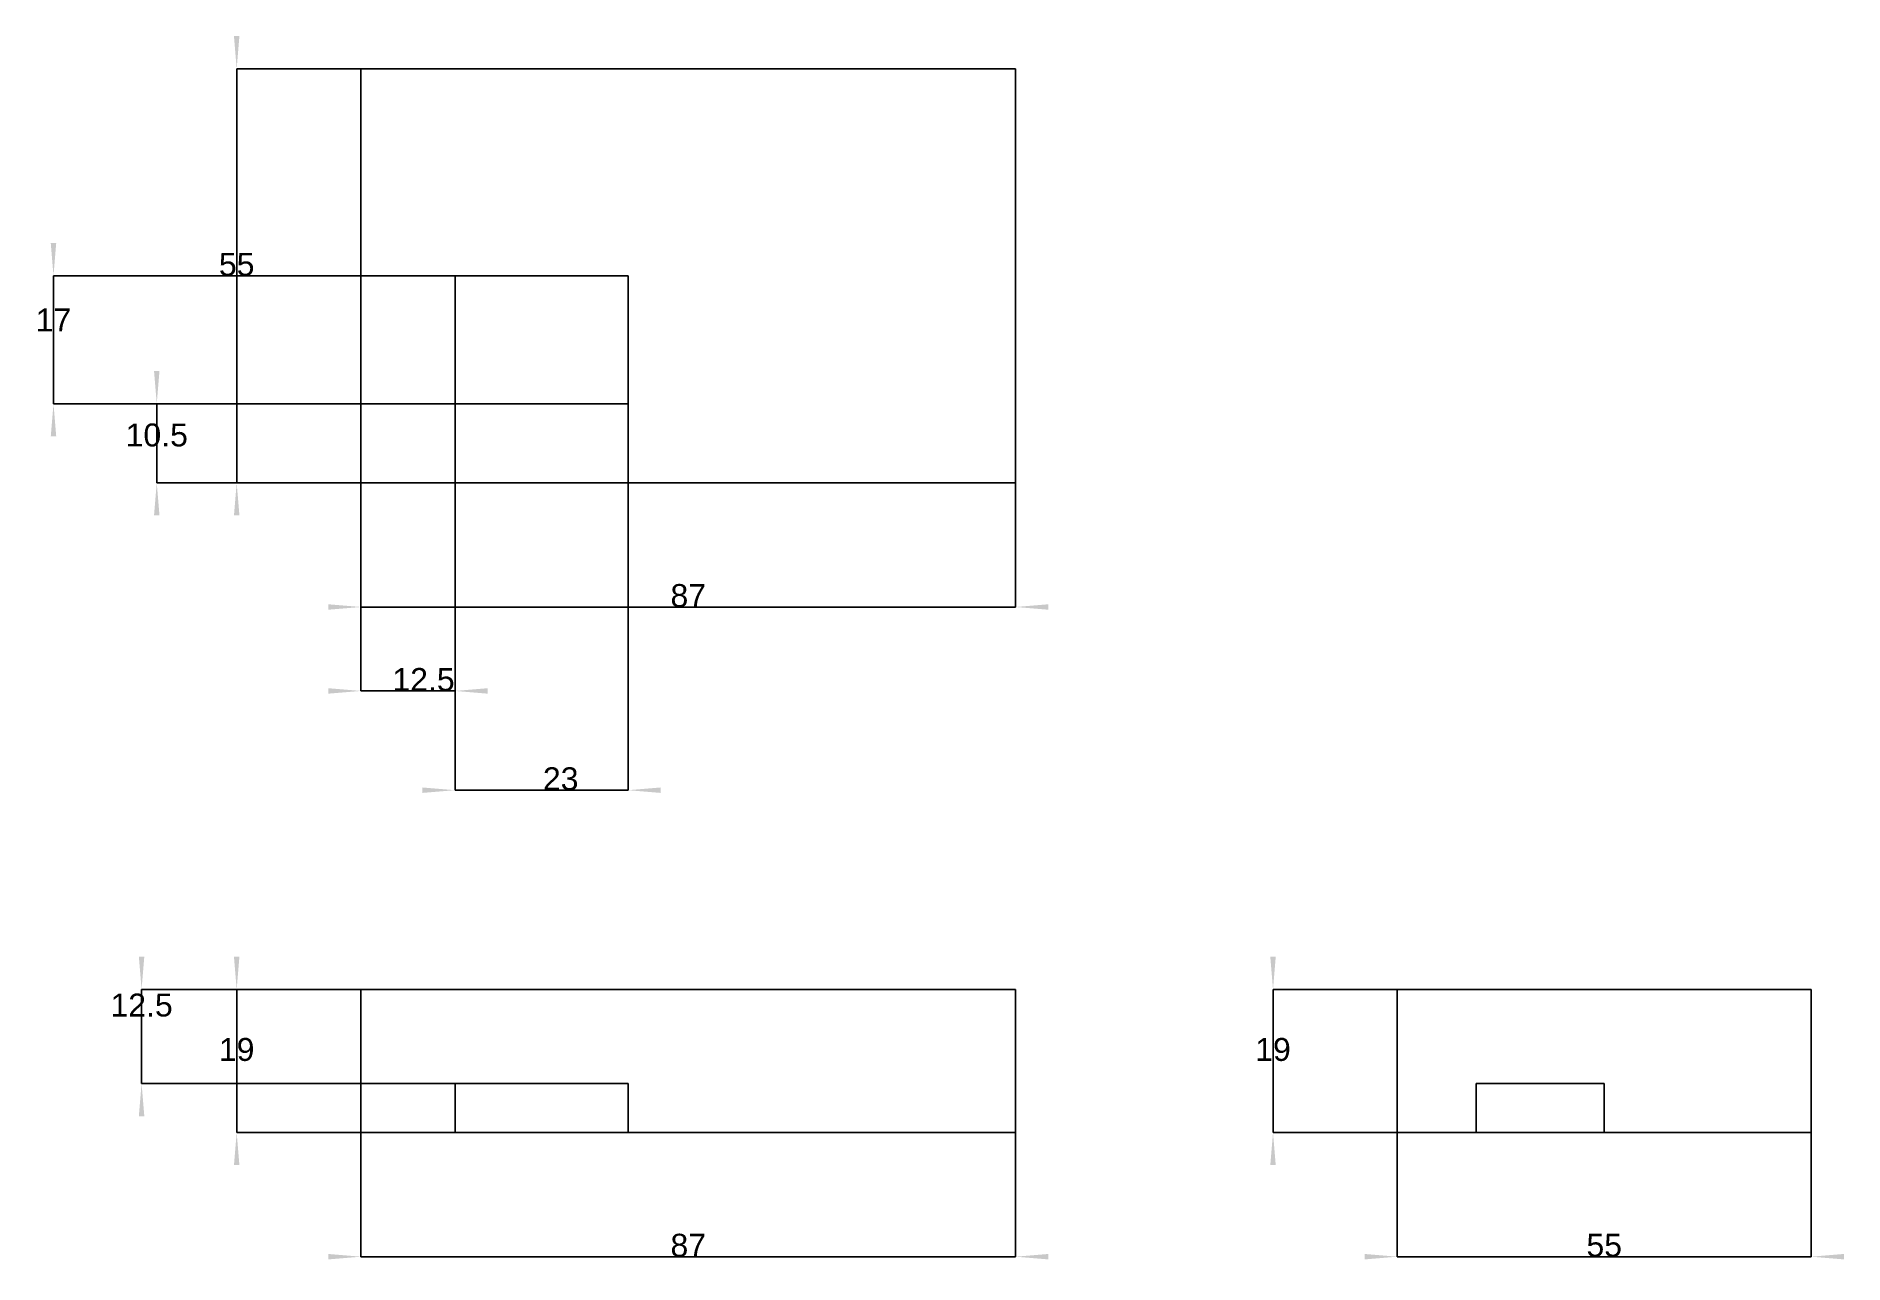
# Model space of a CAD drawing. Header units: millimetres. Extents: x 80 to 357, y 54 to 242.
import ezdxf
from ezdxf.enums import TextEntityAlignment as Align

# ---------------------------------------------------------------- set-up
doc = ezdxf.new("R2010")
doc.units = ezdxf.units.MM
doc.layers.get('0').update_dxf_attribs({"linetype": 'CONTINUOUS'})
for name, color, linetype in [('D', 7, 'CONTINUOUS'), ('D001', 7, 'CONTINUOUS'), ('D002', 7, 'CONTINUOUS'), ('D003', 7, 'CONTINUOUS'), ('D004', 7, 'CONTINUOUS'), ('D005', 7, 'CONTINUOUS'), ('D006', 7, 'CONTINUOUS'), ('D007', 7, 'CONTINUOUS'), ('D008', 7, 'CONTINUOUS'), ('D009', 7, 'CONTINUOUS'), ('D010', 7, 'CONTINUOUS'), ('Front', 7, 'CONTINUOUS'), ('Right', 7, 'CONTINUOUS'), ('Top', 7, 'CONTINUOUS')]:
    doc.layers.add(name, color=color, linetype=linetype)
doc.styles.get("Standard").update_dxf_attribs({"font": 'arial.ttf'})
doc.dimstyles.get("Standard").update_dxf_attribs({"dimscale": 0, "dimtxt": 2.5, "dimasz": 2.5, "dimexe": 1.25, "dimexo": 0.625, "dimtad": 1, "dimtxsty": 'STANDARD', "dimcen": 2.5, "dimazin": 3, "dimtfac": 1, "dimtmove": 0, "dimatfit": 3})

# ---------------------------------------------------------------- blocks, each defined once
blk = doc.blocks.new('*D')
at = {"color": 0}
for points in [[(124.975, 54.6583), (124.975, 55.4917), (129.975, 55.075)], [(235.025, 54.6583), (235.025, 55.4917), (230.025, 55.075)]]:
    blk.add_solid(points, dxfattribs=at)
at = {"layer": 'D'}
for p, q in [((129.975, 74.075), (129.975, 55.075)), ((230.025, 74.075), (230.025, 55.075)), ((129.975, 55.075), (230.025, 55.075))]:
    blk.add_line(p, q, dxfattribs=at)
blk.add_text('87', height=3.5, dxfattribs=at).set_placement((180, 55.075), align=Align.CENTER)
blk = doc.blocks.new('*D001')
at = {"color": 0}
for points in [[(110.558, 100.925), (111.392, 100.925), (110.975, 95.925)], [(110.558, 69.075), (111.392, 69.075), (110.975, 74.075)]]:
    blk.add_solid(points, dxfattribs=at)
at = {"layer": 'D001'}
for p, q in [((129.975, 95.925), (110.975, 95.925)), ((110.975, 74.075), (110.975, 95.925)), ((129.975, 74.075), (110.975, 74.075))]:
    blk.add_line(p, q, dxfattribs=at)
blk.add_text('19', height=3.5, dxfattribs=at).set_placement((110.975, 85), align=Align.CENTER)
blk = doc.blocks.new('*D002')
at = {"color": 0}
for points in [[(124.975, 153.958), (124.975, 154.792), (129.975, 154.375)], [(235.025, 153.958), (235.025, 154.792), (230.025, 154.375)]]:
    blk.add_solid(points, dxfattribs=at)
at = {"layer": 'D002'}
for p, q in [((129.975, 173.375), (129.975, 154.375)), ((230.025, 173.375), (230.025, 154.375)), ((129.975, 154.375), (230.025, 154.375))]:
    blk.add_line(p, q, dxfattribs=at)
blk.add_text('87', height=3.5, dxfattribs=at).set_placement((180, 154.375), align=Align.CENTER)
blk = doc.blocks.new('*D003')
at = {"color": 0}
for points in [[(110.558, 241.625), (111.392, 241.625), (110.975, 236.625)], [(110.558, 168.375), (111.392, 168.375), (110.975, 173.375)]]:
    blk.add_solid(points, dxfattribs=at)
at = {"layer": 'D003'}
for p, q in [((129.975, 236.625), (110.975, 236.625)), ((110.975, 173.375), (110.975, 236.625)), ((129.975, 173.375), (110.975, 173.375))]:
    blk.add_line(p, q, dxfattribs=at)
blk.add_text('55', height=3.5, dxfattribs=at).set_placement((110.975, 205), align=Align.CENTER)
blk = doc.blocks.new('*D004')
at = {"color": 0}
for points in [[(283.375, 54.6583), (283.375, 55.4917), (288.375, 55.075)], [(356.625, 54.6583), (356.625, 55.4917), (351.625, 55.075)]]:
    blk.add_solid(points, dxfattribs=at)
at = {"layer": 'D004'}
for p, q in [((288.375, 74.075), (288.375, 55.075)), ((351.625, 74.075), (351.625, 55.075)), ((288.375, 55.075), (351.625, 55.075))]:
    blk.add_line(p, q, dxfattribs=at)
blk.add_text('55', height=3.5, dxfattribs=at).set_placement((320, 55.075), align=Align.CENTER)
blk = doc.blocks.new('*D005')
at = {"color": 0}
for points in [[(268.958, 100.925), (269.792, 100.925), (269.375, 95.925)], [(268.958, 69.075), (269.792, 69.075), (269.375, 74.075)]]:
    blk.add_solid(points, dxfattribs=at)
at = {"layer": 'D005'}
for p, q in [((288.375, 95.925), (269.375, 95.925)), ((269.375, 74.075), (269.375, 95.925)), ((288.375, 74.075), (269.375, 74.075))]:
    blk.add_line(p, q, dxfattribs=at)
blk.add_text('19', height=3.5, dxfattribs=at).set_placement((269.375, 85), align=Align.CENTER)
blk = doc.blocks.new('*D006')
at = {"color": 0}
for points in [[(124.975, 141.13), (124.975, 141.963), (129.975, 141.546)], [(149.35, 141.13), (149.35, 141.963), (144.35, 141.546)]]:
    blk.add_solid(points, dxfattribs=at)
at = {"layer": 'D006'}
for p, q in [((144.35, 185.45), (144.35, 141.546)), ((129.975, 173.375), (129.975, 141.546)), ((129.975, 141.546), (144.35, 141.546))]:
    blk.add_line(p, q, dxfattribs=at)
blk.add_text('12.5', height=3.5, dxfattribs=at).set_placement((139.534, 141.546), align=Align.CENTER)
blk = doc.blocks.new('*D007')
at = {"color": 0}
for points in [[(98.3424, 190.45), (99.1757, 190.45), (98.759, 185.45)], [(98.3424, 168.375), (99.1757, 168.375), (98.759, 173.375)]]:
    blk.add_solid(points, dxfattribs=at)
at = {"layer": 'D007'}
for p, q in [((144.35, 185.45), (98.759, 185.45)), ((98.759, 173.375), (98.759, 185.45)), ((129.975, 173.375), (98.759, 173.375))]:
    blk.add_line(p, q, dxfattribs=at)
blk.add_text('10.5', height=3.5, dxfattribs=at).set_placement((98.759, 178.921), align=Align.CENTER)
blk = doc.blocks.new('*D008')
at = {"color": 0}
for points in [[(139.35, 125.958), (139.35, 126.792), (144.35, 126.375)], [(175.8, 125.958), (175.8, 126.792), (170.8, 126.375)]]:
    blk.add_solid(points, dxfattribs=at)
at = {"layer": 'D008'}
for p, q in [((144.35, 185.45), (144.35, 126.375)), ((170.8, 185.45), (170.8, 126.375)), ((144.35, 126.375), (170.8, 126.375))]:
    blk.add_line(p, q, dxfattribs=at)
blk.add_text('23', height=3.5, dxfattribs=at).set_placement((160.5, 126.375), align=Align.CENTER)
blk = doc.blocks.new('*D009')
at = {"color": 0}
for points in [[(82.5583, 210), (83.3917, 210), (82.975, 205)], [(82.5583, 180.45), (83.3917, 180.45), (82.975, 185.45)]]:
    blk.add_solid(points, dxfattribs=at)
at = {"layer": 'D009'}
for p, q in [((144.35, 205), (82.975, 205)), ((82.975, 185.45), (82.975, 205)), ((144.35, 185.45), (82.975, 185.45))]:
    blk.add_line(p, q, dxfattribs=at)
blk.add_text('17', height=3.5, dxfattribs=at).set_placement((82.975, 196.5), align=Align.CENTER)
blk = doc.blocks.new('*D010')
at = {"color": 0}
for points in [[(96.0228, 100.925), (96.8561, 100.925), (96.4395, 95.925)], [(96.0228, 76.55), (96.8561, 76.55), (96.4395, 81.55)]]:
    blk.add_solid(points, dxfattribs=at)
at = {"layer": 'D010'}
for p, q in [((129.975, 95.925), (96.4395, 95.925)), ((96.4395, 81.55), (96.4395, 95.925)), ((144.35, 81.55), (96.4395, 81.55))]:
    blk.add_line(p, q, dxfattribs=at)
blk.add_text('12.5', height=3.5, dxfattribs=at).set_placement((96.4395, 91.7855), align=Align.CENTER)

msp = doc.modelspace()

# ---------------------------------------------------------------- linework, layer by layer
at = {"layer": 'Front'}
for p, q in [((129.975, 74.075), (129.975, 95.925)), ((129.975, 95.925), (230.025, 95.925)), ((129.975, 74.075), (129.975, 95.925)), ((129.975, 95.925), (230.025, 95.925)), ((230.025, 74.075), (230.025, 95.925)), ((230.025, 74.075), (230.025, 95.925)), ((144.35, 81.55), (170.8, 81.55)), ((144.35, 74.075), (144.35, 81.55)), ((144.35, 81.55), (170.8, 81.55)), ((144.35, 74.075), (144.35, 81.55)), ((170.8, 74.075), (170.8, 81.55)), ((170.8, 74.075), (170.8, 81.55)), ((129.975, 74.075), (230.025, 74.075)), ((129.975, 74.075), (230.025, 74.075)), ((144.35, 74.075), (170.8, 74.075)), ((144.35, 74.075), (170.8, 74.075))]:
    msp.add_line(p, q, dxfattribs=at)
at = {"layer": 'Right'}
for p, q in [((288.375, 74.075), (288.375, 95.925)), ((288.375, 95.925), (351.625, 95.925)), ((288.375, 74.075), (288.375, 95.925)), ((288.375, 95.925), (351.625, 95.925)), ((351.625, 74.075), (351.625, 95.925)), ((351.625, 74.075), (351.625, 95.925)), ((300.45, 74.075), (300.45, 81.55)), ((300.45, 74.075), (300.45, 81.55)), ((300.45, 81.55), (320, 81.55)), ((300.45, 81.55), (320, 81.55)), ((320, 74.075), (320, 81.55)), ((320, 74.075), (320, 81.55)), ((288.375, 74.075), (351.625, 74.075)), ((288.375, 74.075), (351.625, 74.075)), ((300.45, 74.075), (320, 74.075)), ((300.45, 74.075), (320, 74.075))]:
    msp.add_line(p, q, dxfattribs=at)
at = {"layer": 'Top'}
for p, q in [((129.975, 173.375), (129.975, 236.625)), ((129.975, 236.625), (230.025, 236.625)), ((129.975, 173.375), (129.975, 236.625)), ((129.975, 236.625), (230.025, 236.625)), ((230.025, 173.375), (230.025, 236.625)), ((230.025, 173.375), (230.025, 236.625)), ((144.35, 205), (170.8, 205)), ((144.35, 185.45), (144.35, 205)), ((144.35, 205), (170.8, 205)), ((144.35, 185.45), (144.35, 205)), ((170.8, 185.45), (170.8, 205)), ((170.8, 185.45), (170.8, 205)), ((144.35, 185.45), (170.8, 185.45)), ((144.35, 185.45), (170.8, 185.45)), ((129.975, 173.375), (230.025, 173.375)), ((129.975, 173.375), (230.025, 173.375))]:
    msp.add_line(p, q, dxfattribs=at)

# ---------------------------------------------------------------- dimensions: what is measured, and where the dimension line sits
at = {"layer": 'D'}
dim = msp.add_linear_dim(base=(180, 55.075), p1=(129.975, 74.075), p2=(230.025, 74.075), text='87', dimstyle='STANDARD', dxfattribs=at)
dim.commit()
dim.dimension.update_dxf_attribs({"geometry": '*D', "text_midpoint": (180, 60.075)})
at = {"layer": 'D001'}
dim = msp.add_linear_dim(base=(110.975, 85), p1=(129.975, 74.075), p2=(129.975, 95.925), angle=90, text='19', dimstyle='STANDARD', dxfattribs=at)
dim.commit()
dim.dimension.update_dxf_attribs({"geometry": '*D001', "text_midpoint": (115.975, 85)})
at = {"layer": 'D002'}
dim = msp.add_linear_dim(base=(180, 154.375), p1=(129.975, 173.375), p2=(230.025, 173.375), text='87', dimstyle='STANDARD', dxfattribs=at)
dim.commit()
dim.dimension.update_dxf_attribs({"geometry": '*D002', "text_midpoint": (180, 159.375)})
at = {"layer": 'D003'}
dim = msp.add_linear_dim(base=(110.975, 205), p1=(129.975, 173.375), p2=(129.975, 236.625), angle=90, text='55', dimstyle='STANDARD', dxfattribs=at)
dim.commit()
dim.dimension.update_dxf_attribs({"geometry": '*D003', "text_midpoint": (115.975, 205)})
at = {"layer": 'D004'}
dim = msp.add_linear_dim(base=(320, 55.075), p1=(288.375, 74.075), p2=(351.625, 74.075), text='55', dimstyle='STANDARD', dxfattribs=at)
dim.commit()
dim.dimension.update_dxf_attribs({"geometry": '*D004', "text_midpoint": (320, 60.075)})
at = {"layer": 'D005'}
dim = msp.add_linear_dim(base=(269.375, 85), p1=(288.375, 74.075), p2=(288.375, 95.925), angle=90, text='19', dimstyle='STANDARD', dxfattribs=at)
dim.commit()
dim.dimension.update_dxf_attribs({"geometry": '*D005', "text_midpoint": (274.375, 85)})
at = {"layer": 'D006'}
dim = msp.add_linear_dim(base=(139.534, 141.546), p1=(129.975, 173.375), p2=(144.35, 185.45), text='12.5', dimstyle='STANDARD', dxfattribs=at)
dim.commit()
dim.dimension.update_dxf_attribs({"geometry": '*D006', "text_midpoint": (142.75, 145.375)})
at = {"layer": 'D007'}
dim = msp.add_linear_dim(base=(98.759, 178.921), p1=(129.975, 173.375), p2=(144.35, 185.45), angle=90, text='10.5', dimstyle='STANDARD', dxfattribs=at)
dim.commit()
dim.dimension.update_dxf_attribs({"geometry": '*D007', "text_midpoint": (101.975, 182.75)})
at = {"layer": 'D008'}
dim = msp.add_linear_dim(base=(160.5, 126.375), p1=(144.35, 185.45), p2=(170.8, 185.45), text='23', dimstyle='STANDARD', dxfattribs=at)
dim.commit()
dim.dimension.update_dxf_attribs({"geometry": '*D008', "text_midpoint": (160.5, 131.375)})
at = {"layer": 'D009'}
dim = msp.add_linear_dim(base=(82.975, 196.5), p1=(144.35, 185.45), p2=(144.35, 205), angle=90, text='17', dimstyle='STANDARD', dxfattribs=at)
dim.commit()
dim.dimension.update_dxf_attribs({"geometry": '*D009', "text_midpoint": (87.975, 196.5)})
at = {"layer": 'D010'}
dim = msp.add_linear_dim(base=(96.439, 91.786), p1=(144.35, 81.55), p2=(129.975, 95.925), angle=90, text='12.5', dimstyle='STANDARD', dxfattribs=at)
dim.commit()
dim.dimension.update_dxf_attribs({"geometry": '*D010', "text_midpoint": (99.975, 88.25)})

doc.saveas('drawing.dxf')
